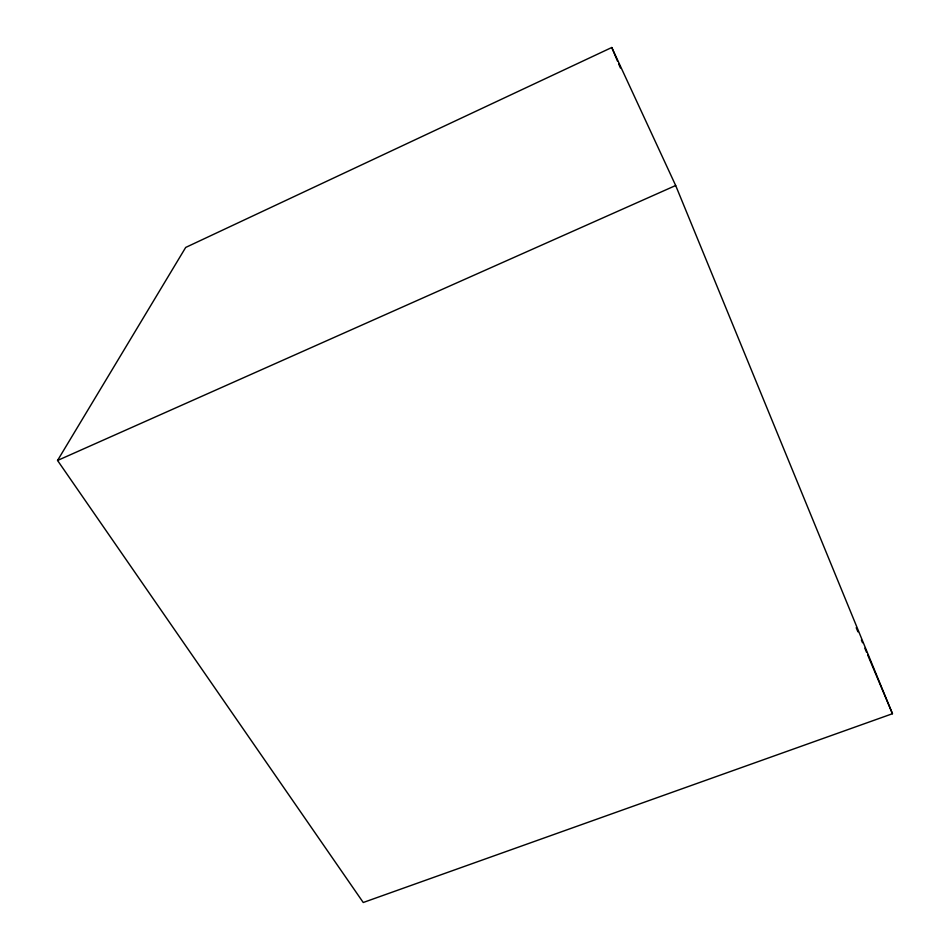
<?xml version="1.0" encoding="UTF-8"?>
<svg xmlns="http://www.w3.org/2000/svg" width="950" height="950" viewBox="0 0 950 950"><rect width="100%" height="100%" fill="white"/><g stroke="black" fill="none" stroke-linecap="round" stroke-linejoin="round"><path stroke-width="1.43" d="M57.546 460.465L185.689 247.439L611.776 47.5L675.676 185.511L892.454 713.723L363.244 902.5L57.546 460.465L675.676 185.511M611.776 47.5L617.524 61.156M618.676 63.887L620.409 67.972M856.211 627.712L857.945 631.809M861.389 640.003L862.541 642.734M864.844 648.197L866.566 652.294M867.718 655.025L892.454 713.723"/></g></svg>
